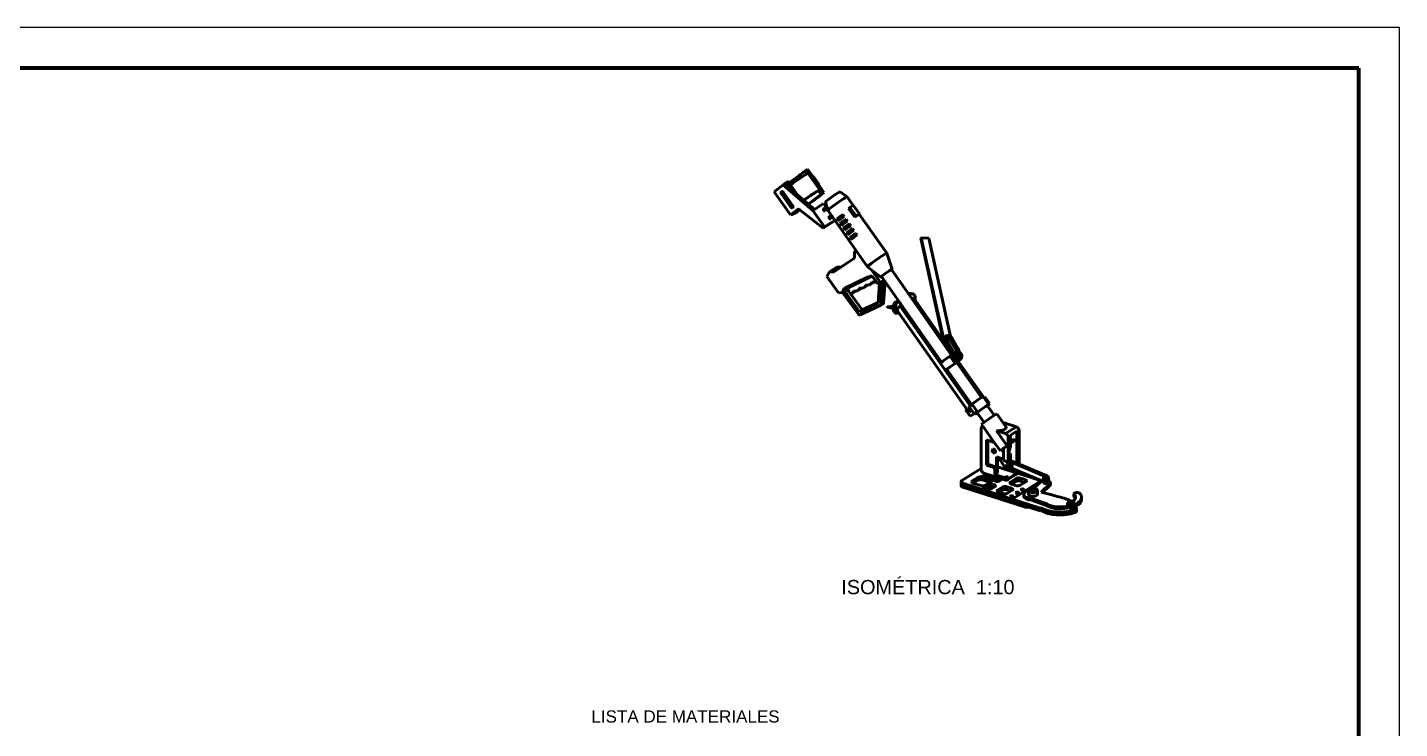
# Model space of a CAD drawing. Header units: millimetres. Extents: x 0 to 2970, y 0 to 2100.
# Drawn here: x 1281 to 2970, y 1237 to 2100 of the extents above; entities that cross this region are included whole.
import ezdxf
from ezdxf.enums import TextEntityAlignment as Align

# ---------------------------------------------------------------- set-up
doc = ezdxf.new("R2010")
doc.units = ezdxf.units.MM
doc.header["$LTSCALE"] = 5
for name, color, linetype, lineweight in [('MARCO', 7, 'Continuous', 70), ('TEXTO', 7, 'Continuous', 25), ('VISIBLE', 7, 'Continuous', 50)]:
    doc.layers.add(name, color=color, linetype=linetype, lineweight=lineweight)
doc.styles.get("Standard").update_dxf_attribs({"font": 'arial.ttf'})

msp = doc.modelspace()

# ---------------------------------------------------------------- linework, layer by layer
at = {"layer": 'MARCO'}
for p, q in [((2920, 2050), (100, 2050)), ((2920, 50), (2920, 2050))]:
    msp.add_line(p, q, dxfattribs=at)
at = {"layer": 'TEXTO'}
for p, q in [((2970, 2100), (0, 2100)), ((2970, 0), (2970, 2100))]:
    msp.add_line(p, q, dxfattribs=at)
at = {"layer": 'VISIBLE'}
for p, q in [((2216.45, 1910.07), (2216.89, 1910.26)), ((2226.84, 1895.34), (2216.45, 1910.07)), ((2216.89, 1910.26), (2217.42, 1910.5)), ((2228.25, 1894.14), (2216.89, 1910.26)), ((2228.25, 1894.14), (2216.89, 1910.26)), ((2220.27, 1906.45), (2217.42, 1910.5)), ((2237.56, 1923.18), (2239.54, 1924.53)), ((2240.03, 1919.67), (2237.56, 1923.18)), ((2239.54, 1924.53), (2241.12, 1925.61)), ((2245.98, 1915.39), (2239.54, 1924.53)), ((2245.98, 1915.39), (2239.54, 1924.53)), ((2247.57, 1916.46), (2241.12, 1925.61)), ((2241.78, 1920.39), (2256.17, 1899.98)), ((2245.54, 1915.05), (2246.45, 1915.75)), ((2248.19, 1916.85), (2246.45, 1915.75)), ((2253.35, 1905.95), (2246.45, 1915.75)), ((2255.1, 1907.05), (2248.19, 1916.85)), ((2210.93, 1906.32), (2200, 1897.84)), ((2200, 1897.84), (2220.14, 1869.26)), ((2210.63, 1896.36), (2208.89, 1895.26)), ((2208.89, 1895.26), (2220.4, 1878.94)), ((2210.63, 1896.36), (2222.14, 1880.03)), ((2212.68, 1907.42), (2210.93, 1906.32)), ((2247.76, 1874.91), (2210.93, 1906.32)), ((2211.25, 1897.1), (2222.76, 1880.77)), ((2249.5, 1876.01), (2212.68, 1907.42)), ((2229.31, 1893.23), (2220.09, 1906.32)), ((2252.45, 1905.25), (2253.35, 1905.95)), ((2252.56, 1905.09), (2255.1, 1907.05)), ((2259.68, 1895.95), (2253, 1905.43)), ((2259.68, 1895.95), (2253, 1905.43)), ((2255.1, 1907.05), (2253.35, 1905.95)), ((2261.26, 1897.03), (2254.52, 1906.6)), ((2255.61, 1899.23), (2254.82, 1898.69)), ((2257.7, 1894.6), (2254.82, 1898.69)), ((2257.7, 1894.6), (2259.68, 1895.95)), ((2259.68, 1895.95), (2261.26, 1897.03)), ((2281.07, 1897.8), (2289.68, 1891.65)), ((2220.14, 1869.26), (2229.92, 1876.86)), ((2222.14, 1880.03), (2220.4, 1878.94)), ((2221.88, 1870.36), (2230.08, 1876.73)), ((2229.92, 1876.86), (2260.13, 1852.94)), ((2249.5, 1876.01), (2247.76, 1874.91)), ((2260.84, 1883.15), (2249.5, 1876.01)), ((2265.55, 1876.45), (2260.84, 1883.15)), ((2263.09, 1885.13), (2265.98, 1874.95)), ((2297.19, 1881), (2289.69, 1891.64)), ((2291.67, 1877.27), (2293.35, 1878.58)), ((2299.15, 1866.66), (2291.67, 1877.27)), ((2297.42, 1881.14), (2293.35, 1878.58)), ((2300.83, 1867.97), (2293.35, 1878.58)), ((2304.9, 1870.53), (2297.42, 1881.14)), ((2221.88, 1870.36), (2220.14, 1869.26)), ((2221.53, 1870.14), (2221.85, 1869.68)), ((2262.14, 1854.5), (2247.76, 1874.91)), ((2273.21, 1861.18), (2261.87, 1854.04)), ((2274.78, 1862.46), (2262.14, 1854.5)), ((2314.9, 1805.54), (2265.99, 1874.94)), ((2273.21, 1861.18), (2274.81, 1862.42)), ((2278.34, 1865.13), (2277.02, 1864.29)), ((2278.74, 1861.84), (2277.02, 1864.29)), ((2278.34, 1865.13), (2284.47, 1869.88)), ((2279.97, 1862.82), (2278.34, 1865.13)), ((2282.37, 1859.41), (2281.05, 1858.58)), ((2282.77, 1856.13), (2281.05, 1858.58)), ((2282.37, 1859.41), (2288.49, 1864.16)), ((2284, 1857.1), (2282.37, 1859.41)), ((2286.19, 1867.43), (2284.47, 1869.88)), ((2286.4, 1853.7), (2292.52, 1858.45)), ((2290.22, 1861.72), (2288.49, 1864.16)), ((2294.25, 1856), (2292.52, 1858.45)), ((2299.15, 1866.66), (2300.83, 1867.97)), ((2304.9, 1870.53), (2300.83, 1867.97)), ((2303.22, 1869.22), (2304.9, 1870.53)), ((2338.6, 1822.25), (2304.69, 1870.36)), ((2260.13, 1852.94), (2262.14, 1854.5)), ((2261.87, 1854.04), (2260.13, 1852.94)), ((2286.4, 1853.7), (2285.07, 1852.86)), ((2286.8, 1850.41), (2285.07, 1852.86)), ((2288.03, 1851.39), (2286.4, 1853.7)), ((2290.43, 1847.98), (2289.1, 1847.15)), ((2290.83, 1844.7), (2289.1, 1847.15)), ((2290.43, 1847.98), (2296.55, 1852.73)), ((2292.06, 1845.67), (2290.43, 1847.98)), ((2294.46, 1842.27), (2293.13, 1841.43)), ((2294.85, 1838.98), (2293.13, 1841.43)), ((2294.46, 1842.27), (2300.58, 1847.02)), ((2296.08, 1839.96), (2294.46, 1842.27)), ((2298.28, 1850.29), (2296.55, 1852.73)), ((2302.3, 1844.57), (2300.58, 1847.02)), ((2300.65, 1825.76), (2299.08, 1824.05)), ((2380.42, 1840.8), (2381.06, 1841.15)), ((2407.39, 1719.15), (2380.42, 1840.8)), ((2408.02, 1719.5), (2381.06, 1841.15)), ((2390.33, 1840.65), (2381.06, 1841.15)), ((2417.14, 1719.74), (2390.33, 1840.65)), ((2298.79, 1816.25), (2273.48, 1799.12)), ((2299.08, 1824.05), (2298.79, 1816.25)), ((2345.21, 1802.46), (2338.6, 1822.24)), ((2268.01, 1799.3), (2264.85, 1793.69)), ((2264.85, 1793.69), (2279.23, 1773.28)), ((2277.31, 1805.16), (2268.01, 1799.3)), ((2273.48, 1799.12), (2268.01, 1799.3)), ((2282.17, 1805), (2277.31, 1805.16)), ((2286.14, 1778.63), (2314.91, 1792.76)), ((2317.12, 1792.16), (2290.21, 1778.95)), ((2296.02, 1782.61), (2319.22, 1794)), ((2331.31, 1792.67), (2314.9, 1805.54)), ((2314.91, 1792.76), (2320.08, 1794.25)), ((2317.12, 1792.16), (2320.2, 1794.1)), ((2317.12, 1792.16), (2317.92, 1792.5)), ((2320.29, 1793.99), (2317.92, 1792.5)), ((2320.81, 1793.33), (2317.92, 1792.5)), ((2330.73, 1786.09), (2319.65, 1801.82)), ((2320.08, 1794.25), (2328.14, 1784.08)), ((2354.28, 1761.82), (2332.01, 1793.41)), ((2418.45, 1696.81), (2344.27, 1802.05)), ((2279.23, 1773.28), (2284.12, 1773.91)), ((2283.95, 1773.89), (2303.75, 1746.97)), ((2284.12, 1773.91), (2286.14, 1778.63)), ((2290.63, 1778.01), (2284.12, 1773.91)), ((2286.46, 1775.39), (2305.01, 1750.18)), ((2289.95, 1777.58), (2292.16, 1774.58)), ((2290.21, 1778.95), (2296.02, 1782.61)), ((2292.51, 1773.79), (2290.21, 1778.95)), ((2294.12, 1781.42), (2294.74, 1782.86)), ((2295.1, 1772.01), (2300.91, 1775.67)), ((2295.69, 1772.65), (2300.56, 1775.72)), ((2295.69, 1772.65), (2297.83, 1775.48)), ((2298.76, 1775.63), (2297.83, 1775.48)), ((2298.76, 1775.63), (2301.76, 1775.78)), ((2300.97, 1775.74), (2300.91, 1775.67)), ((2302.71, 1775.89), (2301.76, 1775.78)), ((2302.71, 1775.89), (2308.13, 1779.3)), ((2302.71, 1775.89), (2304.86, 1778.72)), ((2304.86, 1778.72), (2305.59, 1779.18)), ((2305.57, 1779.18), (2304.86, 1778.72)), ((2305.57, 1779.18), (2309.58, 1779.37)), ((2310.38, 1779.7), (2309.58, 1779.37)), ((2310.38, 1779.7), (2315.66, 1783.03)), ((2310.38, 1779.7), (2312.52, 1782.53)), ((2313.28, 1782.92), (2312.52, 1782.53)), ((2313.28, 1782.92), (2317.29, 1783.11)), ((2318.04, 1783.51), (2317.29, 1783.11)), ((2318.04, 1783.51), (2322.94, 1786.6)), ((2318.04, 1783.51), (2320.19, 1786.34)), ((2321, 1786.66), (2320.19, 1786.34)), ((2322.03, 1786.67), (2321, 1786.66)), ((2325.3, 1786.42), (2322.03, 1786.67)), ((2326.19, 1786.54), (2325.3, 1786.42)), ((2328.04, 1761), (2329.77, 1785.11)), ((2328.14, 1784.08), (2330.73, 1786.09)), ((2328.14, 1784.08), (2331.05, 1785.91)), ((2330.73, 1786.09), (2335.19, 1788.9)), ((2331.05, 1785.91), (2333.19, 1787.58)), ((2331.23, 1758.88), (2333.24, 1786.96)), ((2333.19, 1787.58), (2335.22, 1788.86)), ((2333.24, 1786.96), (2335.54, 1788.41)), ((2334.72, 1761.07), (2336.57, 1786.94)), ((2295.1, 1772.01), (2292.51, 1773.79)), ((2292.97, 1773.48), (2308.49, 1752.37)), ((2295.69, 1772.65), (2295.1, 1772.01)), ((2305.01, 1750.18), (2328.04, 1761)), ((2305.82, 1746.15), (2330.56, 1757.78)), ((2308.49, 1752.37), (2328.08, 1761.58)), ((2330.67, 1757.84), (2334.16, 1760.04)), ((2334.05, 1759.98), (2330.78, 1757.92)), ((2331.23, 1758.88), (2334.72, 1761.07)), ((2350.7, 1762.32), (2353.22, 1762.17)), ((2406.19, 1688.16), (2356, 1759.37)), ((2367.86, 1772.69), (2370.1, 1772.36)), ((2411.95, 1709.83), (2371.54, 1767.16)), ((2305.01, 1750.18), (2308.49, 1752.37)), ((2339.73, 1755.69), (2346.54, 1754.15)), ((2339.76, 1756.19), (2346.7, 1756.94)), ((2349.88, 1748.34), (2352.41, 1748.2)), ((2436.97, 1630.57), (2352.43, 1750.52)), ((2441.82, 1634.11), (2355.27, 1756.91)), ((2407.39, 1719.15), (2408.02, 1719.5)), ((2410.41, 1718.99), (2407.39, 1719.15)), ((2411.05, 1719.34), (2408.02, 1719.5)), ((2410.41, 1718.99), (2411.05, 1719.34)), ((2410.6, 1712.13), (2411.88, 1712.83)), ((2410.6, 1712.13), (2418.19, 1699.2)), ((2411.88, 1712.83), (2419.47, 1699.9)), ((2412.18, 1720.42), (2412.5, 1720.59)), ((2420.92, 1700.81), (2413.33, 1713.74)), ((2416.42, 1715.79), (2417.69, 1716.49)), ((2416.42, 1715.79), (2424, 1702.86)), ((2417.69, 1716.49), (2425.28, 1703.56)), ((2426.73, 1704.47), (2419.14, 1717.4)), ((2417.36, 1694.35), (2419.95, 1696.36)), ((2421.96, 1687.82), (2417.36, 1694.35)), ((2418.19, 1699.2), (2419.47, 1699.9)), ((2420.44, 1696.67), (2419.95, 1696.36)), ((2424.55, 1689.83), (2419.95, 1696.36)), ((2425.15, 1690.47), (2421.06, 1696.28)), ((2421.96, 1687.82), (2424.55, 1689.83)), ((2422.35, 1700), (2423.8, 1700.91)), ((2424.87, 1689.65), (2423.41, 1688.74)), ((2424, 1702.86), (2425.28, 1703.56)), ((2426.3, 1693.31), (2424.51, 1695.85)), ((2425.43, 1690.39), (2424.55, 1689.83)), ((2424.84, 1696.01), (2426.11, 1696.71)), ((2424.87, 1689.65), (2425.72, 1690.31)), ((2426.58, 1688.74), (2425.56, 1690.19)), ((2457.16, 1645.68), (2425.71, 1690.31)), ((2428.21, 1690.69), (2429.66, 1691.6)), ((2411.05, 1677.8), (2404.72, 1686.78)), ((2442.99, 1635.95), (2412.68, 1678.95)), ((2423.41, 1688.74), (2421.96, 1687.82)), ((2455.25, 1644.59), (2424.94, 1687.59)), ((2464.39, 1635.97), (2457.48, 1645.76)), ((2459.47, 1645.23), (2458.36, 1644.52)), ((2465.23, 1637.06), (2459.47, 1645.23)), ((2435.69, 1629.57), (2437.04, 1630.62)), ((2441.44, 1621.41), (2435.69, 1629.57)), ((2439.91, 1626.54), (2437.04, 1630.62)), ((2438.94, 1632.1), (2440.29, 1633.14)), ((2441.82, 1628.02), (2438.94, 1632.1)), ((2441.82, 1628.02), (2439.91, 1626.54)), ((2444.07, 1635.52), (2440.29, 1633.14)), ((2446.05, 1624.98), (2440.29, 1633.14)), ((2441.44, 1621.41), (2446.05, 1624.98)), ((2445.51, 1623.97), (2441.44, 1621.41)), ((2449.82, 1627.36), (2444.07, 1635.52)), ((2445.51, 1623.97), (2448.32, 1626.15)), ((2449.82, 1627.36), (2446.05, 1624.98)), ((2448.04, 1624.44), (2447.36, 1625.41)), ((2458.47, 1613.99), (2450.08, 1625.88)), ((2470.73, 1622.63), (2462.34, 1634.53)), ((2465.23, 1637.06), (2464.11, 1636.36)), ((2464.18, 1636.25), (2465.23, 1637.06)), ((2484.9, 1609.46), (2474.24, 1624.58)), ((2454.8, 1556.21), (2454.8, 1606.22)), ((2456.97, 1609.16), (2455.44, 1611.33)), ((2455.92, 1608.56), (2456.94, 1609.2)), ((2471.05, 1589.39), (2457.31, 1608.89)), ((2481.82, 1613.83), (2498.28, 1608.54)), ((2484.91, 1600.12), (2498.28, 1608.54)), ((2461.31, 1561.26), (2461.31, 1592.52)), ((2461.31, 1592.52), (2471.05, 1589.39)), ((2463.05, 1562.36), (2463.05, 1591.96)), ((2478.51, 1578.81), (2471.05, 1589.39)), ((2486.75, 1585.2), (2473.7, 1603.72)), ((2473.7, 1603.72), (2484.91, 1600.12)), ((2488.16, 1595.5), (2491.07, 1597.33)), ((2488.16, 1565.14), (2488.16, 1595.5)), ((2491.07, 1588.13), (2489.73, 1587.29)), ((2490.97, 1598.26), (2498.81, 1603.2)), ((2491.07, 1589.6), (2491.07, 1597.33)), ((2497.06, 1591.91), (2491.07, 1588.13)), ((2491.07, 1584), (2491.07, 1588.13)), ((2498.92, 1602.27), (2501.53, 1603.92)), ((2498.92, 1602.27), (2498.92, 1563.77)), ((2501.53, 1562.67), (2501.53, 1603.92)), ((2473.63, 1558.96), (2473.63, 1571.46)), ((2482.47, 1568.62), (2473.63, 1571.46)), ((2478.51, 1578.81), (2482.47, 1581.88)), ((2482.47, 1580.12), (2481.67, 1581.26)), ((2482.47, 1580.18), (2481.69, 1581.28)), ((2482.47, 1581.88), (2486.75, 1585.2)), ((2482.47, 1566.97), (2482.47, 1581.88)), ((2491.07, 1575.5), (2489.04, 1574.23)), ((2491.07, 1566.97), (2491.07, 1575.5)), ((2431.03, 1542.31), (2454.8, 1557.28)), ((2461.31, 1561.26), (2463.05, 1562.36)), ((2461.31, 1561.26), (2471.89, 1557.86)), ((2463.05, 1562.36), (2473.63, 1558.96)), ((2473.63, 1558.96), (2471.89, 1557.86)), ((2471.89, 1557.86), (2471.89, 1549.82)), ((2474.8, 1571.09), (2474.8, 1551.65)), ((2498.81, 1551.4), (2474.8, 1559.12)), ((2476.07, 1570.68), (2483.38, 1559.98)), ((2482.47, 1566.97), (2488.16, 1565.14)), ((2485.98, 1565.84), (2487.78, 1563.21)), ((2487.78, 1563.21), (2490.11, 1564.67)), ((2491.07, 1566.97), (2488.16, 1565.14)), ((2489.3, 1565.85), (2490.11, 1564.67)), ((2489.88, 1566.17), (2489.35, 1565.77)), ((2491.71, 1557.2), (2489.38, 1555.73)), ((2492.74, 1566.36), (2491.19, 1565.21)), ((2533.53, 1547.43), (2491.19, 1565.21)), ((2492.17, 1557.58), (2532.57, 1540.61)), ((2535.08, 1548.58), (2492.74, 1566.36)), ((2498.92, 1554.75), (2498.92, 1552.26)), ((2430.1, 1541), (2430.1, 1537.43)), ((2430.1, 1537.43), (2430.1, 1536.09)), ((2432.19, 1539.17), (2489.15, 1520.87)), ((2432.19, 1535.6), (2432.19, 1539.17)), ((2443.76, 1541.81), (2450.73, 1546.2)), ((2443.76, 1539.72), (2443.76, 1541.81)), ((2444.69, 1539.3), (2454.45, 1536.16)), ((2445.19, 1539.14), (2450.73, 1542.63)), ((2450.73, 1542.63), (2450.73, 1546.2)), ((2456.31, 1546.62), (2466.08, 1543.48)), ((2456.31, 1543.05), (2456.31, 1546.62)), ((2456.31, 1543.05), (2465.58, 1540.07)), ((2456.83, 1548.11), (2458, 1548.84)), ((2456.83, 1546.81), (2456.83, 1548.11)), ((2457.42, 1546.54), (2473.69, 1541.31)), ((2457.82, 1534.8), (2463.05, 1538.1)), ((2458, 1546.36), (2458, 1548.84)), ((2458.06, 1551.59), (2484.91, 1542.96)), ((2460.03, 1536.58), (2467.01, 1540.97)), ((2461.48, 1549.11), (2477.76, 1543.88)), ((2461.48, 1545.53), (2461.48, 1549.11)), ((2461.48, 1545.53), (2475.27, 1541.11)), ((2463.05, 1534.53), (2463.05, 1538.1)), ((2466.08, 1540.39), (2466.08, 1543.48)), ((2467.24, 1538.41), (2471.31, 1537.1)), ((2467.24, 1534.84), (2467.24, 1538.41)), ((2471.89, 1549.82), (2474.8, 1551.65)), ((2471.89, 1549.82), (2488.06, 1544.63)), ((2477.18, 1541.58), (2478.34, 1542.31)), ((2477.76, 1541.94), (2477.76, 1543.88)), ((2487.04, 1543.15), (2500.41, 1551.57)), ((2498.81, 1551.4), (2488.06, 1544.63)), ((2490.84, 1540.5), (2497.81, 1544.9)), ((2490.84, 1538.41), (2490.84, 1540.5)), ((2491.77, 1537.99), (2497.46, 1536.16)), ((2492.27, 1537.83), (2497.81, 1541.32)), ((2496.13, 1521.39), (2526.06, 1540.24)), ((2497.81, 1541.32), (2497.81, 1544.9)), ((2498.92, 1552.26), (2501.28, 1553.75)), ((2500.07, 1551.36), (2524.9, 1543.38)), ((2503.04, 1536.58), (2510.02, 1540.97)), ((2503.39, 1545.31), (2509.09, 1543.48)), ((2503.39, 1541.74), (2503.39, 1545.31)), ((2503.39, 1541.74), (2508.59, 1540.07)), ((2509.09, 1540.39), (2509.09, 1543.48)), ((2515.92, 1532.07), (2524.65, 1537.57)), ((2519.17, 1532.41), (2528.19, 1540.9)), ((2526.06, 1538.9), (2526.06, 1540.24)), ((2526.99, 1541.55), (2526.99, 1539.77)), ((2528.54, 1528.18), (2539.46, 1538.47)), ((2535.08, 1548.58), (2533.53, 1547.43)), ((2536.99, 1541.96), (2535.43, 1540.81)), ((2539.46, 1536.24), (2539.46, 1538.47)), ((2540.08, 1539.69), (2540.08, 1537.45)), ((2432.19, 1535.6), (2485.08, 1518.6)), ((2432.19, 1535.6), (2508.27, 1511.15)), ((2432.19, 1534.26), (2432.19, 1535.6)), ((2432.19, 1534.26), (2508.27, 1509.81)), ((2457.82, 1533.23), (2457.82, 1534.8)), ((2458.52, 1532.92), (2462.59, 1531.61)), ((2459.84, 1532.5), (2463.05, 1534.53)), ((2466.77, 1531.93), (2472.01, 1535.22)), ((2467.24, 1534.84), (2469.99, 1533.95)), ((2471.31, 1534.78), (2471.31, 1537.1)), ((2475.14, 1530.62), (2480.96, 1534.28)), ((2475.14, 1528.53), (2475.14, 1530.62)), ((2476.07, 1528.11), (2481.77, 1526.28)), ((2476.57, 1527.95), (2480.96, 1530.71)), ((2480.96, 1530.71), (2480.96, 1534.28)), ((2486.54, 1534.7), (2492.23, 1532.87)), ((2486.54, 1531.13), (2486.54, 1534.7)), ((2486.54, 1531.13), (2491.73, 1529.46)), ((2487.35, 1526.7), (2493.16, 1530.36)), ((2489.15, 1519.08), (2489.15, 1520.87)), ((2492.23, 1529.77), (2492.23, 1532.87)), ((2493.22, 1519.56), (2512.4, 1531.64)), ((2507.24, 1525.48), (2507.24, 1523.25)), ((2513.93, 1531.15), (2512.4, 1531.64)), ((2513.24, 1525.48), (2513.24, 1529.94)), ((2515.74, 1529.94), (2515.74, 1530.84)), ((2521.74, 1529.94), (2521.74, 1530.84)), ((2524.24, 1525.48), (2524.24, 1529.94)), ((2530.33, 1527.64), (2539.46, 1536.24)), ((2569.06, 1525.9), (2569.06, 1523.22)), ((2569.39, 1522.52), (2569.39, 1525.2)), ((2578.6, 1521.66), (2578.6, 1518.98)), ((2485.08, 1520.39), (2493.22, 1517.77)), ((2485.08, 1518.6), (2485.08, 1520.39)), ((2485.08, 1520.39), (2485.08, 1518.6)), ((2485.08, 1520.39), (2489.15, 1519.08)), ((2485.08, 1518.6), (2527.6, 1504.94)), ((2493.22, 1519.56), (2527.6, 1508.51)), ((2493.22, 1519.56), (2493.22, 1517.77)), ((2508.27, 1509.81), (2508.27, 1511.15)), ((2517.02, 1518.13), (2517.02, 1520.36)), ((2517.02, 1520.36), (2536.22, 1513.54)), ((2517.02, 1518.13), (2536.22, 1511.3)), ((2527.6, 1508.51), (2528.6, 1509.14)), ((2527.6, 1504.94), (2527.6, 1508.51)), ((2527.6, 1504.94), (2528.6, 1505.57)), ((2528.6, 1505.57), (2528.6, 1509.14)), ((2536.22, 1511.3), (2536.22, 1513.54)), ((2564.45, 1516.33), (2561.36, 1515.19)), ((2561.36, 1512.51), (2561.36, 1515.19)), ((2561.36, 1515.19), (2562.79, 1514.41)), ((2561.36, 1512.51), (2562.47, 1511.9)), ((2562.47, 1513.67), (2562.47, 1511)), ((2564.22, 1513.67), (2564.22, 1514.79)), ((2564.45, 1516.33), (2564.5, 1516.3)), ((2564.47, 1514.79), (2564.47, 1516.13)), ((2564.47, 1508.41), (2564.47, 1509.37)), ((2568.97, 1514.79), (2568.97, 1516.13)), ((2568.97, 1508.41), (2568.97, 1509.37)), ((2569.22, 1513.67), (2569.22, 1514.79)), ((2570.21, 1502.92), (2570.21, 1506.5)), ((2570.96, 1510.92), (2570.96, 1513.6)), ((2570.96, 1513.6), (2571.31, 1513.45)), ((2570.96, 1510.92), (2571.31, 1510.77)), ((2571.31, 1510.77), (2571.31, 1513.45)), ((2572.22, 1508.41), (2572.22, 1504.83))]:
    msp.add_line(p, q, dxfattribs=at)
for centre, major_axis, ratio, start_param, end_param in [((2221.74, 1912.37), (20.03, 14.11), 0.0489409, -4.4800183, -4.281345), ((2221.74, 1912.37), (16.35, 11.52), 0.0489409, -1.803167, -0.2912281), ((2224.61, 1908.29), (17.17, 12.1), 0.0489409, -6.2831853, -4.4800183), ((2210.07, 1896.18), (1.09, -1.73), 0.726735, -3.1415927, -1.4994889), ((2210.07, 1896.18), (1.09, -1.73), 0.726735, -4.6410815, -3.1415927), ((2211.81, 1897.28), (1.09, -1.73), 0.726735, -2.377866, -1.4994889), ((2239, 1887.88), (17.17, 12.1), 0.0489409, -6.2831853, -4.5908111), ((2239, 1887.88), (16.35, 11.52), 0.0489409, -6.2831853, -4.5853353), ((2241.88, 1883.8), (16.35, 11.52), 0.0489409, -1.6086323, -0.2912281), ((2241.88, 1883.8), (18.39, 12.96), 0.0489409, -1.6030321, -0.2912281), ((2241.88, 1883.8), (18.39, 12.96), 0.0489409, -1.6030321, -0.2912281), ((2241.88, 1883.8), (20.03, 14.11), 0.0489409, -1.5993756, -0.2912281), ((2239, 1887.88), (16.35, 11.52), 0.0489409, -0.2912281, 0), ((2239, 1887.88), (17.17, 12.1), 0.0489409, -0.2912281, 0), ((2272.09, 1891.46), (8.99, 6.34), 0.0489409, -6.2660346, -3.1587434), ((2221.58, 1879.85), (1.09, -1.73), 0.726735, -1.4994889, 0), ((2241.88, 1883.8), (20.03, 14.11), 0.0489409, -4.1186686, -3.1415927), ((2241.88, 1883.8), (20.03, 14.11), 0.0489409, -3.1415927, -2.135608), ((2223.32, 1880.95), (1.09, -1.73), 0.726735, -1.4994889, -0.7637267), ((2221.58, 1879.85), (1.09, -1.73), 0.726735, -6.2831853, -4.6410815), ((2241.88, 1883.8), (18.39, 12.96), 0.0489409, -4.0593389, -3.1415927), ((2241.88, 1883.8), (18.39, 12.96), 0.0489409, -4.0593389, -3.1415927), ((2241.88, 1883.8), (18.39, 12.96), 0.0489409, -3.1415927, -2.1949378), ((2241.88, 1883.8), (18.39, 12.96), 0.0489409, -3.1415927, -2.1949378), ((2241.88, 1883.8), (16.35, 11.52), 0.0489409, -3.9629482, -3.1415927), ((2241.88, 1883.8), (16.35, 11.52), 0.0489409, -3.1415927, -2.2913284), ((2261.96, 1875.6), (1.01, -1.3), 0.6851723, 3.1415927, 6.2831853), ((2261.96, 1875.6), (1.01, -1.3), 0.6851723, 3.0743507, 3.1415927), ((2261.96, 1875.6), (1.01, -1.3), 0.6851723, 0, 3.0743507), ((2277.84, 1883.29), (11.85, 8.35), 0.0489409, -6.2660346, -3.1587434), ((2277.84, 1883.29), (11.85, 8.35), 0.0489409, -6.2831853, -6.2660346), ((2277.84, 1883.29), (11.85, 8.35), 0.0489409, -3.1587434, -3.1415927), ((2268.86, 1865.81), (1.01, -1.3), 0.6851723, 3.1415927, 6.2831853), ((2268.86, 1865.81), (1.01, -1.3), 0.6851723, 3.0743507, 3.1415927), ((2268.86, 1865.81), (1.01, -1.3), 0.6851723, 0, 3.0743507), ((2286.76, 1870.64), (11.85, 8.35), 0.0489409, -4.552422, -3.7831399), ((2288.48, 1868.19), (11.85, 8.35), 0.0489409, -4.552422, -3.7831399), ((2290.79, 1864.92), (11.85, 8.35), 0.0489409, -4.552422, -3.7831399), ((2292.51, 1862.47), (11.85, 8.35), 0.0489409, -4.552422, -3.7831399), ((2294.81, 1859.21), (11.85, 8.35), 0.0489409, -4.552422, -3.7831399), ((2293.09, 1861.66), (11.85, 8.35), 0.0489409, -5.7710028, -5.283429), ((2296.54, 1856.76), (11.85, 8.35), 0.0489409, -4.552422, -3.7831399), ((2298.84, 1853.49), (11.85, 8.35), 0.0489409, -4.552422, -3.7831399), ((2300.57, 1851.04), (11.85, 8.35), 0.0489409, -4.552422, -3.7831399), ((2302.87, 1847.78), (11.85, 8.35), 0.0489409, -4.552422, -3.7831399), ((2304.6, 1845.33), (11.85, 8.35), 0.0489409, -4.552422, -3.7831399), ((2326.75, 1813.9), (11.85, 8.35), 0.0489409, -6.2831853, -3.1415927), ((2326.75, 1813.9), (11.85, 8.35), 0.0489409, -0.0147004, 0), ((2326.75, 1813.9), (11.85, 8.35), 0.0489409, -3.1415927, -3.1268922), ((2338.26, 1797.57), (6.95, 4.9), 0.0489409, -6.2978857, -3.1268922), ((2338.26, 1797.57), (6.95, 4.9), 0.0489409, -3.1268922, -2.6516353), ((2338.26, 1797.57), (6.95, 4.9), 0.0489409, -0.4899573, -0.0147004), ((2331.62, 1787.62), (1.07, -1.69), 0.726735, -5.5032516, -5.1646803), ((2329.61, 1759.54), (1.07, -1.69), 0.726735, -0.0894553, 0), ((2329.61, 1759.54), (1.07, -1.69), 0.726735, -6.2831853, -5.5032516), ((2333.09, 1761.73), (1.07, -1.69), 0.726735, -0.0894553, 0), ((2333.09, 1761.73), (1.07, -1.69), 0.726735, -6.2831853, -5.5032516), ((2350.29, 1755.33), (-0.41, -6.99), 0.5363794, 3.1415927, 5.9167183), ((2352.82, 1755.18), (-0.41, -6.99), 0.5363794, 3.1415927, 5.9167183), ((2352.82, 1755.18), (2.45, 1.73), 0.0489409, -6.2831853, -4.0548642), ((2352.82, 1755.18), (-0.41, -6.99), 0.5363794, 1.5849695, 3.1415927), ((2366.85, 1765.76), (-1.01, -6.93), 0.6555951, 3.1415927, 3.675566), ((2369.09, 1765.43), (-1.01, -6.93), 0.6555951, 3.1415927, 3.9691869), ((2369.09, 1765.43), (2.45, 1.73), 0.0489409, -6.2831853, -4.9845729), ((2369.09, 1765.43), (-1.01, -6.93), 0.6555951, 1.5036916, 3.1415927), ((2304.87, 1747.91), (1.07, -1.69), 0.726735, -1.4717182, -0.0894553), ((2339.76, 1755.94), (-0.014, -0.25), 0.5363794, 3.2306858, 5.9167183), ((2339.76, 1755.94), (-0.014, -0.25), 0.5363794, 5.9167183, 6.1940922), ((2350.29, 1755.33), (-0.41, -6.99), 0.5363794, 5.9167183, 6.2831853), ((2352.82, 1755.18), (-0.41, -6.99), 0.5363794, 5.9167183, 6.2831853), ((2352.82, 1755.18), (-0.41, -6.99), 0.5363794, 0, 0.3699625), ((2414.24, 1714.42), (-3.01, 5.48), 0.6862782, -5.9721525, -4.6716268), ((2415.51, 1715.12), (-3.01, 5.48), 0.6862782, -6.2831853, -4.6716268), ((2415.19, 1714.94), (3.01, -5.48), 0.6862782, 3.1415927, 3.502007), ((2415.19, 1714.94), (3.01, -5.48), 0.6862782, 3.0991867, 3.1415927), ((2415.51, 1715.12), (-3.01, 5.48), 0.6862782, -1.5300342, 0), ((2415.51, 1715.12), (-1.81, 3.29), 0.6862782, -6.2831853, -4.6716268), ((2414.24, 1714.42), (-1.81, 3.29), 0.6862782, -1.5300342, -0.2865261), ((2415.51, 1715.12), (-1.81, 3.29), 0.6862782, -1.5300342, 0), ((2412.48, 1692.25), (7.77, 5.47), 0.0489409, -5.885919, -3.1415927), ((2421.83, 1701.48), (-3.01, 5.48), 0.6862782, -4.6716268, -3.1415927), ((2423.1, 1702.19), (-3.01, 5.48), 0.6862782, -4.6716268, -3.1415927), ((2423.1, 1702.19), (-1.81, 3.29), 0.6862782, -4.6716268, -3.1415927), ((2425.28, 1695.34), (-2.93, 4.65), 0.726735, 0, 0.1506611), ((2425.28, 1695.34), (-2.93, 4.65), 0.726735, 3.1415927, 6.2831853), ((2425.28, 1695.34), (1.87, -2.96), 0.726735, -2.1179921, 0), ((2425.28, 1695.34), (1.87, -2.96), 0.726735, -6.2831853, -3.1415927), ((2426.73, 1696.26), (-2.93, 4.65), 0.726735, 3.1415927, 6.2831853), ((2421.83, 1701.48), (-1.81, 3.29), 0.6862782, -1.9931548, -1.5300342), ((2426.73, 1696.26), (1.87, -2.96), 0.726735, -1.8396627, -0.3443399), ((2425.28, 1695.34), (-2.93, 4.65), 0.726735, 2.3985602, 3.1415927), ((2423.1, 1702.19), (-1.81, 3.29), 0.6862782, -2.1743099, -1.5300342), ((2423.1, 1702.19), (-3.01, 5.48), 0.6862782, -3.1415927, -2.899523), ((2423.1, 1702.19), (-3.01, 5.48), 0.6862782, -2.2029681, -1.5300342), ((2418.81, 1683.27), (7.77, 5.47), 0.0489409, -6.2831853, -3.1415927), ((2418.81, 1683.27), (7.77, 5.47), 0.0489409, -3.1415927, -2.4807474), ((2418.81, 1683.27), (6.13, 4.32), 0.0489409, -6.2831853, -3.1415927), ((2418.81, 1683.27), (6.13, 4.32), 0.0489409, -3.1415927, -2.6192778), ((2418.81, 1683.27), (6.13, 4.32), 0.0489409, -0.5223148, 0), ((2418.81, 1683.27), (7.77, 5.47), 0.0489409, -0.6608453, 0), ((2449.31, 1640), (8.17, 5.76), 0.0489409, -6.2831853, -3.4545254), ((2442.32, 1628.19), (2.45, 1.73), 0.0489409, -4.0548642, -3.370734), ((2442.32, 1628.19), (2.45, 1.73), 0.0489409, -4.5421051, -4.0548642), ((2456.21, 1630.2), (8.17, 5.76), 0.0489409, -6.2831853, -3.1415927), ((2456.21, 1630.2), (8.17, 5.76), 0.0489409, -3.1415927, -2.4188584), ((2455.64, 1631.02), (8.17, 5.76), 0.0489409, -3.9564196, -3.6388591), ((2456.21, 1630.2), (6.13, 4.32), 0.0489409, -6.2831853, -3.1415927), ((2456.21, 1630.2), (6.13, 4.32), 0.0489409, -3.1415927, -2.6192778), ((2464.84, 1617.96), (9.4, 6.62), 0.0489409, -6.2831853, -3.1415927), ((2456.21, 1630.2), (6.13, 4.32), 0.0489409, -0.5223148, 0), ((2456.21, 1630.2), (8.17, 5.76), 0.0489409, -0.7227342, 0), ((2458.06, 1605.18), (2.13, -3.38), 0.726735, -3.1415927, -2.284887), ((2458.06, 1605.18), (2.13, -3.38), 0.726735, -3.6234585, -3.1415927), ((2498.28, 1604.97), (-2.13, 3.38), 0.726735, 3.9982983, 5.5690946), ((2484.91, 1596.55), (-2.13, 3.38), 0.726735, 3.9982983, 5.5690946), ((2487.86, 1585.3), (9.4, 6.62), 0.0489409, -6.1069184, -4.9475134), ((2487.81, 1598.38), (2.13, -3.38), 0.726735, -5.4264797, -5.1737994), ((2495.66, 1603.32), (2.13, -3.38), 0.726735, -5.4264797, -5.1737994), ((2470.56, 1578.7), (-1.33, 2.12), 0.726735, 0, 3.1415927), ((2470.56, 1578.7), (-1.33, 2.12), 0.726735, 3.9982983, 6.2831853), ((2471.72, 1579.43), (-1.33, 2.12), 0.726735, 0.3877263, 2.7538664), ((2472.89, 1580.17), (-1.33, 2.12), 0.726735, 0.8574385, 2.2841541), ((2470.56, 1578.7), (-1.33, 2.12), 0.726735, 3.1415927, 3.9982983), ((2487.86, 1585.3), (9.4, 6.62), 0.0489409, -4.6283705, -3.2844687), ((2458.06, 1555.16), (-2.13, 3.38), 0.726735, 0.8567056, 2.427502), ((2486.98, 1559.54), (-2.4, 3.81), 0.726735, 1.0366636, 3.1415927), ((2486.98, 1559.54), (-1.07, 1.69), 0.726735, 0, 3.1415927), ((2486.98, 1559.54), (-1.07, 1.69), 0.726735, 4.7639418, 6.2831853), ((2486.98, 1559.54), (-2.4, 3.81), 0.726735, 3.1415927, 5.3496274), ((2489.31, 1561), (-1.07, 1.69), 0.726735, 1.2382407, 1.903352), ((2490.71, 1561.8), (2.38, -3.21), 0.7636669, -1.6793596, -1.5652215), ((2486.98, 1559.54), (-1.07, 1.69), 0.726735, 3.1415927, 4.7639418), ((2490.71, 1561.8), (2.38, -3.21), 0.7636669, -4.0525554, -3.5677312), ((2492.27, 1562.95), (2.38, -3.21), 0.7636669, -4.0525554, -3.1415927), ((2489.31, 1561), (-2.4, 3.81), 0.726735, 3.1415927, 5.3496274), ((2435.1, 1541), (5, 0), 0.4498836, 2.5213432, 3.1415927), ((2435.1, 1541), (5, 0), 0.4498836, 3.1415927, 4.0921395), ((2435.1, 1537.43), (5, 0), 0.4498836, 2.5213432, 3.1415927), ((2435.1, 1537.43), (5, 0), 0.4498836, 3.1415927, 4.0921395), ((2435.1, 1537.43), (5, 0), 0.4498836, 3.1415927, 4.0921395), ((2447.01, 1540.76), (4, 0), 0.4498836, 2.5213432, 3.1415927), ((2447.01, 1540.76), (4, 0), 0.4498836, 3.1415927, 4.0921395), ((2453.99, 1545.16), (4, 0), 0.4498836, 0.9505468, 2.5213432), ((2453.99, 1541.59), (4, 0), 0.4498836, 0.9505468, 2.5213432), ((2458.87, 1547.46), (2.5, 0), 0.4498836, 2.5213432, 3.1415927), ((2458.87, 1547.46), (2.5, 0), 0.4498836, 3.1415927, 4.0921395), ((2460.03, 1548.19), (2.5, 0), 0.4498836, 0.9505468, 2.5213432), ((2460.03, 1544.62), (2.5, 0), 0.4498836, 0.9505468, 1.6192676), ((2465.5, 1537.31), (-3, 0), 0.4498836, -2.1910458, -0.6202495), ((2463.75, 1542.02), (4, 0), 0.4498836, 0, 0.9505468), ((2463.75, 1542.02), (4, 0), 0.4498836, 5.6629358, 6.2831853), ((2475.14, 1542.23), (2.5, 0), 0.4498836, 4.0921395, 5.6629358), ((2476.31, 1542.96), (2.5, 0), 0.4498836, 0, 0.9505468), ((2476.31, 1542.96), (2.5, 0), 0.4498836, 5.6629358, 6.2831853), ((2484.91, 1546.53), (2.13, -3.38), 0.726735, -0.7140907, 0), ((2486.36, 1546.56), (1.25, 0), 0.4498836, 0, 3.1415927), ((2486.36, 1546.56), (1.25, 0), 0.4498836, 3.1415927, 5.6629358), ((2484.91, 1546.53), (2.13, -3.38), 0.726735, -6.2831853, -5.6791599), ((2486.36, 1543.88), (1.65, 0), 0.4498836, 5.221931, 5.6629358), ((2486.36, 1546.56), (1.25, 0), 0.4498836, 5.6629358, 6.2831853), ((2486.36, 1543.88), (1.65, 0), 0.4498836, 5.6629358, 6.1039406), ((2494.09, 1539.46), (4, 0), 0.4498836, 2.5213432, 3.1415927), ((2494.09, 1539.46), (4, 0), 0.4498836, 3.1415927, 4.0921395), ((2496.97, 1550.56), (1.65, 0), 0.4498836, 5.221931, 5.6629358), ((2501.07, 1543.85), (4, 0), 0.4498836, 0.9505468, 2.5213432), ((2501.07, 1540.28), (4, 0), 0.4498836, 0.9505468, 2.5213432), ((2496.97, 1550.56), (1.65, 0), 0.4498836, 5.6629358, 6.1039406), ((2495.66, 1553.31), (2.13, -3.38), 0.726735, -5.6791599, -5.4264797), ((2498.28, 1554.95), (2.13, -3.38), 0.726735, -6.2831853, -5.4990155), ((2506.76, 1542.02), (4, 0), 0.4498836, 0, 0.9505468), ((2506.76, 1542.02), (4, 0), 0.4498836, 5.6629358, 6.2831853), ((2521.99, 1541.55), (5, 0), 0.4498836, 0, 0.9505468), ((2521.99, 1541.55), (5, 0), 0.4498836, 5.6629358, 6.2831853), ((2533.83, 1539.69), (6.25, 0), 0.4498836, 2.2862208, 2.6958761), ((2533.05, 1544.02), (-1.19, 1.61), 0.7636669, 0, 3.1415927), ((2533.83, 1539.69), (2, 0), 0.4498836, 2.0430481, 3.1415927), ((2533.83, 1539.69), (2, 0), 0.4498836, 3.1415927, 5.6629358), ((2533.05, 1544.02), (-1.19, 1.61), 0.7636669, 3.8014263, 6.2831853), ((2533.05, 1544.02), (2.38, -3.21), 0.7636669, -0.9109627, 0), ((2534.6, 1545.17), (-1.19, 1.61), 0.7636669, 0.6867877, 2.4548049), ((2533.05, 1544.02), (2.38, -3.21), 0.7636669, -6.2831853, -4.0525554), ((2533.05, 1544.02), (-1.19, 1.61), 0.7636669, 3.1415927, 3.8014263), ((2533.83, 1539.69), (2, 0), 0.4498836, 0, 1.0649702), ((2534.6, 1545.17), (2.38, -3.21), 0.7636669, -6.2831853, -4.0525554), ((2533.83, 1539.69), (2, 0), 0.4498836, 5.6629358, 6.2831853), ((2533.83, 1539.69), (6.25, 0), 0.4498836, 0, 1.0145924), ((2533.83, 1539.69), (6.25, 0), 0.4498836, 5.8374687, 6.2831853), ((2533.83, 1537.45), (6.25, 0), 0.4498836, 5.8374687, 6.2831853), ((2435.1, 1536.09), (5, 0), 0.4498836, 3.1415927, 4.0921395), ((2456.78, 1537.63), (4, 0), 0.4498836, 4.0921395, 5.6629358), ((2460.26, 1534.02), (-3, 0), 0.4498836, -0.6202495, 0), ((2460.26, 1534.02), (-3, 0), 0.4498836, -6.2831853, -5.3326385), ((2464.33, 1532.71), (-3, 0), 0.4498836, -5.3326385, -3.7618421), ((2465.5, 1533.74), (-3, 0), 0.4498836, -2.1910458, -0.6202495), ((2469.56, 1536.01), (-3, 0), 0.4498836, -3.1415927, -2.1910458), ((2469.56, 1536.01), (-3, 0), 0.4498836, -3.7618421, -3.1415927), ((2478.4, 1529.57), (-4, 0), 0.4498836, -0.6202495, 0), ((2478.4, 1529.57), (-4, 0), 0.4498836, -6.2831853, -5.3326385), ((2484.21, 1533.23), (-4, 0), 0.4498836, -2.1910458, -0.6202495), ((2484.21, 1529.66), (-4, 0), 0.4498836, -2.1910458, -0.6202495), ((2484.1, 1527.74), (-4, 0), 0.4498836, -5.3326385, -3.7618421), ((2492.06, 1522.7), (5, 0), 0.4498836, 4.0921395, 5.6629358), ((2492.35, 1522.88), (1.65, 0), 0.4498836, 0, 3.1415927), ((2492.35, 1522.88), (1.65, 0), 0.4498836, 3.1415927, 5.6629358), ((2489.91, 1531.4), (-4, 0), 0.4498836, -3.1415927, -2.1910458), ((2489.91, 1531.4), (-4, 0), 0.4498836, -3.7618421, -3.1415927), ((2492.35, 1522.88), (1.65, 0), 0.4498836, 5.6629358, 6.2831853), ((2499.79, 1537.63), (4, 0), 0.4498836, 4.0921395, 5.6629358), ((2499.32, 1527.27), (1.65, 0), 0.4498836, 0, 3.1415927), ((2499.32, 1527.27), (1.65, 0), 0.4498836, 3.1415927, 5.6629358), ((2499.32, 1527.27), (1.65, 0), 0.4498836, 5.6629358, 6.2831853), ((2505.72, 1531.3), (1.65, 0), 0.4498836, 0, 3.1415927), ((2505.72, 1531.3), (1.65, 0), 0.4498836, 3.1415927, 5.6629358), ((2505.72, 1531.3), (1.65, 0), 0.4498836, 5.6629358, 6.2831853), ((2518.74, 1525.48), (11.5, 0), 0.4498836, 2.0691931, 3.1415927), ((2518.74, 1525.48), (11.5, 0), 0.4498836, 3.1415927, 4.5622311), ((2518.74, 1523.25), (11.5, 0), 0.4498836, 3.1415927, 4.5622311), ((2518.74, 1529.94), (5.5, 0), 0.4498836, 0, 3.1415927), ((2518.74, 1529.94), (5.5, 0), 0.4498836, 3.1415927, 5.6629358), ((2518.74, 1525.48), (5.5, 0), 0.4498836, 3.1415927, 5.6629358), ((2518.74, 1530.84), (3, 0), 0.4498836, 0, 3.1415927), ((2518.74, 1530.84), (3, 0), 0.4498836, 3.1415927, 5.6629358), ((2518.74, 1529.94), (3, 0), 0.4498836, 3.1415927, 5.6629358), ((2518.74, 1530.84), (3, 0), 0.4498836, 5.6629358, 6.2831853), ((2518.74, 1529.94), (3, 0), 0.4498836, 5.6629358, 6.2831853), ((2518.74, 1529.94), (5.5, 0), 0.4498836, 5.6629358, 6.2831853), ((2518.74, 1525.48), (5.5, 0), 0.4498836, 5.6629358, 6.2831853), ((2518.74, 1525.48), (11.5, 0), 0.4498836, 0.5220144, 0.5505046), ((2552.1, 1521.66), (19, 0), 0.4498836, 5.7018263, 6.2831853), ((2572.81, 1525.9), (3.75, 0), 0.4498836, 0.4269481, 3.1415927), ((2572.81, 1525.9), (3.75, 0), 0.4498836, 3.1415927, 3.5685407), ((2572.81, 1523.22), (3.75, 0), 0.4498836, 3.1415927, 3.5685407), ((2552.1, 1521.66), (19, 0), 0.4498836, 0, 0.4269481), ((2552.1, 1518.98), (19, 0), 0.4498836, 0.1573713, 0.4269481), ((2552.1, 1521.66), (26.5, 0), 0.4498836, 5.5233095, 6.2831853), ((2552.1, 1521.66), (26.5, 0), 0.4498836, 0, 0.4269481), ((2492.06, 1520.91), (-5, 0), 0.4498836, -5.3326385, -4.4777465), ((2511.18, 1512.98), (-5, 0), 0.4498836, -5.3326385, -3.7618421), ((2511.18, 1511.64), (-5, 0), 0.4498836, -5.3326385, -4.3032985), ((2552.1, 1516.39), (28.5, 0), 0.4498836, 3.7430736, 5.4011364), ((2552.1, 1512.82), (28.5, 0), 0.4498836, 3.7430736, 5.4011364), ((2552.1, 1518.63), (19.5, 0), 0.4498836, 3.7605269, 5.272994), ((2552.1, 1516.39), (19.5, 0), 0.4498836, 3.7605269, 5.3762041), ((2566.72, 1513.67), (4.25, 0), 0.4498836, 2.7495011, 3.1415927), ((2566.72, 1513.67), (4.25, 0), 0.4498836, 3.1415927, 6.2435004), ((2566.72, 1511), (4.25, 0), 0.4498836, 3.1415927, 6.2435004), ((2566.72, 1514.79), (2.5, 0), 0.4498836, 2.6905658, 3.1415927), ((2566.72, 1514.79), (2.5, 0), 0.4498836, 3.1415927, 5.6629358), ((2566.72, 1513.67), (2.5, 0), 0.4498836, 3.1415927, 5.6629358), ((2566.72, 1516.13), (2.25, 0), 0.4498836, 0, 3.1415927), ((2566.72, 1516.13), (2.25, 0), 0.4498836, 3.1415927, 5.6629358), ((2566.72, 1514.79), (2.25, 0), 0.4498836, 3.1415927, 5.6629358), ((2566.72, 1508.41), (2.25, 0), 0.4498836, 3.1415927, 5.6629358), ((2566.72, 1516.13), (1.6, 0), 0.4498836, 0, 3.1415927), ((2566.72, 1516.13), (1.6, 0), 0.4498836, 3.1415927, 5.6629358), ((2566.72, 1514.79), (1.6, 0), 0.4498836, 1.1958847, 1.9457079), ((2566.72, 1516.13), (1.6, 0), 0.4498836, 5.6629358, 6.2831853), ((2566.72, 1516.13), (2.25, 0), 0.4498836, 5.6629358, 6.2831853), ((2566.72, 1514.79), (2.25, 0), 0.4498836, 5.6629358, 6.2831853), ((2566.72, 1508.41), (2.25, 0), 0.4498836, 5.6629358, 6.2831853), ((2566.72, 1514.79), (2.5, 0), 0.4498836, 5.6629358, 6.2831853), ((2566.72, 1513.67), (2.5, 0), 0.4498836, 5.6629358, 6.2831853), ((2566.72, 1514.79), (2.5, 0), 0.4498836, 0, 0.4510268), ((2566.72, 1508.41), (5.5, 0), 0.4498836, 5.4011364, 6.2831853), ((2566.72, 1504.83), (5.5, 0), 0.4498836, 5.4011364, 6.2831853), ((2566.72, 1508.41), (5.5, 0), 0.4498836, 0, 0.7977887), ((2552.1, 1518.98), (26.5, 0), 0.4498836, 5.5233095, 6.2831853)]:
    msp.add_ellipse(centre, major_axis=major_axis, ratio=ratio, start_param=start_param, end_param=end_param, dxfattribs=at)
for points, knots in [([(2217.95, 1887.58), (2217.63, 1887.59), (2217.32, 1887.74), (2217.07, 1887.95), (2216.91, 1888.08), (2216.77, 1888.23), (2216.65, 1888.4), (2216.49, 1888.63), (2216.36, 1888.89), (2216.29, 1889.17), (2216.23, 1889.42), (2216.22, 1889.69), (2216.29, 1889.95)], [0, 0, 0, 0, 0.3094533, 0.3094533, 0.3094533, 0.5000581, 0.5000581, 0.5000581, 0.7596123, 0.7596123, 0.7596123, 1, 1, 1, 1]), ([(2565.13, 1516.85), (2564.43, 1517.48), (2563.51, 1518.03), (2562.45, 1518.52), (2561.4, 1519.02), (2560.21, 1519.46), (2558.99, 1519.87), (2556.3, 1520.77), (2553.42, 1521.52), (2550.56, 1522.3), (2547.7, 1523.08), (2544.86, 1523.87), (2541.99, 1524.64), (2537.6, 1525.81), (2533.13, 1526.91), (2528.71, 1528.06)], [0, 0, 0, 0, 0.1025455, 0.1025455, 0.1025455, 0.205091, 0.205091, 0.205091, 0.4303077, 0.4303077, 0.4303077, 0.6558751, 0.6558751, 0.6558751, 1, 1, 1, 1])]:
    msp.add_open_spline(points, degree=3, knots=knots, dxfattribs=at)
for points, degree in [([(2351.25, 1754.22), (2351.3, 1753.89), (2351.36, 1753.56), (2351.42, 1753.24), (2351.49, 1752.93), (2351.57, 1752.62), (2351.65, 1752.33), (2351.73, 1752.05), (2351.82, 1751.78), (2351.92, 1751.53), (2352.01, 1751.29), (2352.12, 1751.07), (2352.22, 1750.87), (2352.33, 1750.69), (2352.43, 1750.52)], 1), ([(2456.97, 1609.16), (2457.01, 1609.11), (2457.12, 1609.03), (2457.31, 1608.89)], 3), ([(2473.7, 1603.72), (2475.39, 1603.68), (2477.01, 1603.72), (2478.55, 1603.85), (2479.98, 1604.05), (2481.28, 1604.34), (2482.43, 1604.69), (2483.41, 1605.12), (2484.22, 1605.61), (2484.84, 1606.16), (2485.26, 1606.76), (2485.48, 1607.39), (2485.5, 1608.06), (2485.3, 1608.75), (2484.9, 1609.46)], 1), ([(2491.07, 1589.6), (2490.6, 1588.93), (2490.15, 1588.15), (2489.73, 1587.29)], 3), ([(2497.06, 1591.91), (2496.67, 1592.17), (2496.28, 1592.37), (2495.87, 1592.5), (2495.45, 1592.56), (2495.02, 1592.56), (2494.59, 1592.49), (2494.14, 1592.35), (2493.7, 1592.15), (2493.25, 1591.88), (2492.81, 1591.55), (2492.36, 1591.15), (2491.93, 1590.69), (2491.49, 1590.17), (2491.07, 1589.6)], 1), ([(2491.07, 1584), (2490.8, 1583.42), (2490.54, 1582.81), (2490.3, 1582.17), (2490.08, 1581.5), (2489.87, 1580.81), (2489.69, 1580.1), (2489.53, 1579.38), (2489.39, 1578.64), (2489.27, 1577.9), (2489.17, 1577.15), (2489.1, 1576.41), (2489.06, 1575.67), (2489.04, 1574.94), (2489.04, 1574.23)], 1)]:
    msp.add_open_spline(points, degree=degree, dxfattribs=at)

# ---------------------------------------------------------------- texts
at = {"layer": 'TEXTO'}
msp.add_text('ISOMÉTRICA  1:10', height=17.5, dxfattribs=at).set_placement((2389.3, 1420), align=Align.TOP_CENTER)
msp.add_text('LISTA DE MATERIALES', height=15, dxfattribs=at).set_placement((1975, 1240), align=Align.BOTTOM_LEFT)

doc.saveas('drawing.dxf')
